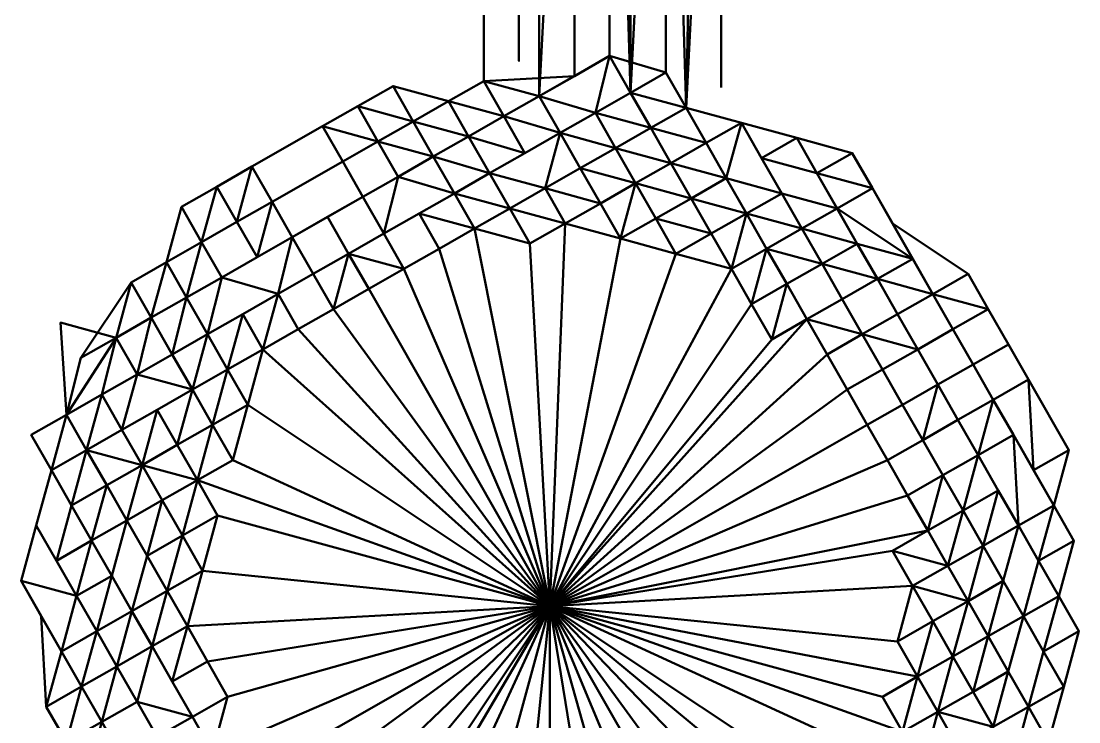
# Model space of a CAD drawing. Header units: millimetres. Extents: x 0 to 461941, y -159644 to 4828.
# Drawn here: x 234516.1 to 234717.6, y -39895.2 to -39761.7 of the extents above; entities that cross this region are included whole.
import ezdxf

# ---------------------------------------------------------------- set-up
doc = ezdxf.new("R2010")
doc.units = ezdxf.units.MM
doc.layers.add('AM_BOR', color=4, linetype='Continuous')
doc.layers.add('Xref Conv Decant Product Tote$0$Conv- Product decant', color=3, linetype='Continuous', lineweight=50)

# ---------------------------------------------------------------- blocks, each defined once
blk = doc.blocks.new('Xref Conv Decant Product Tote$0$spiralplanmo')
at = {"flags": 128}
for points in [[(-1315.57, -394.71), (-1253.71, -286.45)], [(-1315.57, -394.71), (-1253.71, -286.45)], [(-1315.57, -394.71), (-1253.71, -286.45)], [(-1315.57, -394.71), (-1253.71, -286.45)], [(-1253.71, -286.45), (-1315.57, -394.71)], [(-1307.84, -394.71), (-1245.98, -286.45)], [(-1245.98, -286.45), (-1307.84, -394.71)], [(-1238.24, -294.18), (-1300.11, -402.44), (-1238.24, -294.18), (-1307.84, -402.44), (-1245.98, -294.18), (-1307.84, -402.44)], [(-1300.11, -402.44), (-1238.24, -294.18)], [(-1292.37, -410.51), (-1230.51, -294.18), (-1292.37, -402.44), (-1230.51, -294.18)], [(-1292.37, -410.51), (-1230.51, -301.91)], [(-1284.64, -418.24), (-1215.05, -301.91)], [(-1284.64, -418.24), (-1222.78, -301.91)], [(-1284.64, -410.51), (-1222.78, -301.91)], [(-1215.05, -301.91), (-1284.64, -418.24)], [(-1284.64, -418.24), (-1222.78, -301.91)], [(-1284.64, -418.24), (-1215.05, -309.65)], [(-1276.91, -418.24), (-1215.05, -309.65)], [(-1385.17, -394.71), (-1377.43, -386.97)], [(-1369.7, -394.71), (-1369.7, -386.97), (-1377.43, -394.71)], [(-1377.43, -386.97), (-1369.7, -386.97)], [(-1377.43, -386.97), (-1369.7, -386.97)], [(-1361.97, -386.97), (-1369.7, -394.71), (-1361.97, -394.71)], [(-1369.7, -386.97), (-1361.97, -386.97)], [(-1369.7, -386.97), (-1361.97, -386.97)], [(-1361.97, -386.97), (-1346.5, -386.97)], [(-1361.97, -386.97), (-1346.5, -386.97)], [(-1338.77, -386.97), (-1331.04, -386.97)], [(-1331.04, -386.97), (-1323.3, -394.71), (-1331.04, -394.71)], [(-1331.04, -386.97), (-1323.3, -394.71)], [(-1416.1, -410.51), (-1408.36, -394.71)], [(-1416.1, -410.51), (-1408.36, -394.71)], [(-1408.36, -394.71), (-1400.63, -402.44)], [(-1400.63, -402.44), (-1408.36, -394.71)], [(-1408.36, -402.44), (-1392.9, -394.71)], [(-1400.63, -402.44), (-1392.9, -402.44), (-1392.9, -394.71)], [(-1392.9, -394.71), (-1385.17, -394.71)], [(-1392.9, -394.71), (-1392.9, -402.44), (-1385.17, -394.71)], [(-1392.9, -394.71), (-1385.17, -394.71)], [(-1385.17, -402.44), (-1377.43, -394.71)], [(-1385.17, -394.71), (-1377.43, -394.71)], [(-1377.43, -394.71), (-1369.7, -394.71)], [(-1369.7, -394.71), (-1361.97, -394.71)], [(-1361.97, -394.71), (-1346.5, -394.71)], [(-1346.5, -394.71), (-1338.77, -394.71)], [(-1338.77, -394.71), (-1331.04, -394.71)], [(-1331.04, -394.71), (-1323.3, -394.71)], [(-1331.04, -394.71), (-1323.3, -402.44), (-1323.3, -394.71)], [(-1323.3, -394.71), (-1315.57, -402.44), (-1307.84, -410.51), (-1300.11, -410.51), (-1300.11, -418.24), (-1307.84, -410.51), (-1315.57, -402.44), (-1323.3, -402.44)], [(-1323.3, -394.71), (-1315.57, -394.71)], [(-1323.3, -394.71), (-1315.57, -394.71)], [(-1315.57, -402.44), (-1323.3, -394.71)], [(-1315.57, -394.71), (-1300.11, -402.44)], [(-1400.63, -402.44), (-1408.36, -402.44), (-1416.1, -410.51)], [(-1408.36, -410.51), (-1400.63, -402.44)], [(-1408.36, -410.51), (-1400.63, -402.44)], [(-1400.63, -410.51), (-1392.9, -402.44)], [(-1400.63, -402.44), (-1392.9, -402.44)], [(-1392.9, -402.44), (-1385.17, -402.44), (-1377.43, -402.44), (-1369.7, -402.44), (-1361.97, -402.44), (-1354.24, -402.44), (-1346.5, -402.44), (-1346.5, -410.51), (-1354.24, -410.51), (-1354.24, -402.44), (-1361.97, -402.44), (-1369.7, -402.44), (-1377.43, -402.44), (-1385.17, -402.44), (-1392.9, -410.51)], [(-1392.9, -402.44), (-1385.17, -402.44)], [(-1385.17, -402.44), (-1377.43, -402.44)], [(-1361.97, -402.44), (-1346.5, -402.44)], [(-1338.77, -402.44), (-1331.04, -410.51), (-1338.77, -410.51), (-1346.5, -410.51)], [(-1346.5, -402.44), (-1338.77, -402.44)], [(-1331.04, -402.44), (-1323.3, -410.51), (-1331.04, -410.51)], [(-1323.3, -402.44), (-1323.3, -410.51), (-1331.04, -402.44)], [(-1323.3, -402.44), (-1315.57, -402.44)], [(-1315.57, -402.44), (-1307.84, -402.44)], [(-1315.57, -402.44), (-1307.84, -402.44), (-1307.84, -410.51)], [(-1292.37, -402.44), (-1307.84, -402.44), (-1300.11, -410.51)], [(-1307.84, -402.44), (-1300.11, -410.51)], [(-1292.37, -402.44), (-1300.11, -410.51), (-1292.37, -410.51), (-1284.64, -410.51), (-1292.37, -402.44), (-1284.64, -410.51)], [(-1300.11, -402.44), (-1292.37, -402.44)], [(-1423.83, -410.51), (-1416.1, -410.51)], [(-1408.36, -418.24), (-1408.36, -410.51), (-1416.1, -418.24)], [(-1416.1, -418.24), (-1408.36, -410.51)], [(-1416.1, -418.24), (-1408.36, -410.51)], [(-1408.36, -418.24), (-1400.63, -410.51)], [(-1408.36, -410.51), (-1400.63, -410.51)], [(-1400.63, -410.51), (-1392.9, -410.51)], [(-1385.17, -410.51), (-1392.9, -418.24), (-1385.17, -418.24)], [(-1377.43, -410.51), (-1369.7, -410.51)], [(-1369.7, -410.51), (-1361.97, -410.51)], [(-1361.97, -410.51), (-1354.24, -410.51)], [(-1331.04, -418.24), (-1338.77, -418.24), (-1346.5, -418.24), (-1346.5, -410.51), (-1354.24, -410.51), (-1346.5, -418.24), (-1338.77, -418.24), (-1354.24, -487.83)], [(-1354.24, -410.51), (-1346.5, -410.51)], [(-1338.77, -410.51), (-1346.5, -410.51)], [(-1331.04, -410.51), (-1338.77, -410.51), (-1331.04, -418.24)], [(-1315.57, -410.51), (-1307.84, -410.51)], [(-1307.84, -410.51), (-1300.11, -410.51)], [(-1307.84, -410.51), (-1307.84, -418.24), (-1300.11, -418.24)], [(-1300.11, -410.51), (-1292.37, -410.51)], [(-1300.11, -410.51), (-1292.37, -418.24)], [(-1284.64, -410.51), (-1284.64, -418.24), (-1292.37, -410.51)], [(-1292.37, -410.51), (-1284.64, -418.24)], [(-1284.64, -410.51), (-1284.64, -418.24)], [(-1431.56, -425.97), (-1423.83, -418.24)], [(-1431.56, -425.97), (-1423.83, -418.24)], [(-1431.56, -425.97), (-1423.83, -418.24)], [(-1423.83, -425.97), (-1416.1, -418.24)], [(-1423.83, -425.97), (-1416.1, -418.24)], [(-1423.83, -418.24), (-1416.1, -418.24)], [(-1408.36, -425.97), (-1416.1, -418.24), (-1416.1, -425.97)], [(-1400.63, -425.97), (-1400.63, -418.24), (-1408.36, -425.97)], [(-1408.36, -425.97), (-1400.63, -418.24), (-1408.36, -418.24)], [(-1392.9, -418.24), (-1400.63, -425.97), (-1392.9, -425.97)], [(-1400.63, -418.24), (-1392.9, -418.24)], [(-1392.9, -425.97), (-1385.17, -418.24)], [(-1385.17, -418.24), (-1377.43, -418.24)], [(-1377.43, -418.24), (-1369.7, -418.24)], [(-1369.7, -418.24), (-1361.97, -418.24)], [(-1354.24, -418.24), (-1354.24, -487.83)], [(-1346.5, -418.24), (-1338.77, -418.24), (-1354.24, -487.83)], [(-1331.04, -418.24), (-1323.3, -418.24)], [(-1323.3, -418.24), (-1315.57, -425.97), (-1323.3, -425.97)], [(-1323.3, -418.24), (-1315.57, -418.24)], [(-1307.84, -418.24), (-1307.84, -425.97), (-1315.57, -418.24)], [(-1315.57, -418.24), (-1315.57, -425.97), (-1307.84, -425.97)], [(-1300.11, -418.24), (-1300.11, -425.97), (-1292.37, -425.97), (-1292.37, -433.7), (-1300.11, -425.97), (-1307.84, -418.24)], [(-1307.84, -418.24), (-1300.11, -425.97)], [(-1292.37, -418.24), (-1284.64, -425.97), (-1292.37, -425.97), (-1284.64, -433.7), (-1292.37, -433.7), (-1284.64, -441.44), (-1284.64, -433.7), (-1292.37, -425.97), (-1300.11, -418.24)], [(-1284.64, -418.24), (-1284.64, -425.97), (-1292.37, -418.24)], [(-1284.64, -418.24), (-1276.91, -425.97)], [(-1284.64, -418.24), (-1276.91, -425.97)], [(-1439.3, -433.7), (-1431.56, -425.97)], [(-1439.3, -433.7), (-1431.56, -425.97)], [(-1431.56, -433.7), (-1423.83, -425.97)], [(-1423.83, -433.7), (-1416.1, -425.97)], [(-1416.1, -433.7), (-1408.36, -425.97)], [(-1400.63, -433.7), (-1408.36, -425.97), (-1408.36, -433.7)], [(-1392.9, -425.97), (-1400.63, -433.7), (-1392.9, -433.7)], [(-1400.63, -425.97), (-1392.9, -425.97)], [(-1392.9, -425.97), (-1385.17, -425.97), (-1392.9, -433.7)], [(-1385.17, -425.97), (-1354.24, -487.83)], [(-1315.57, -425.97), (-1354.24, -487.83)], [(-1307.84, -425.97), (-1315.57, -425.97), (-1307.84, -433.7), (-1354.24, -487.83), (-1315.57, -425.97), (-1307.84, -433.7)], [(-1354.24, -487.83), (-1315.57, -425.97), (-1323.3, -425.97)], [(-1307.84, -425.97), (-1300.11, -425.97)], [(-1292.37, -425.97), (-1292.37, -433.7), (-1300.11, -425.97)], [(-1292.37, -425.97), (-1284.64, -433.7)], [(-1276.91, -425.97), (-1269.18, -433.7)], [(-1276.91, -425.97), (-1269.18, -433.7)], [(-1439.3, -441.44), (-1439.3, -433.7), (-1439.3, -449.17)], [(-1439.3, -441.44), (-1439.3, -433.7)], [(-1423.83, -433.7), (-1423.83, -441.44), (-1431.56, -449.17), (-1423.83, -449.17), (-1431.56, -456.9), (-1423.83, -456.9), (-1431.56, -464.64), (-1423.83, -472.37), (-1423.83, -464.64), (-1423.83, -456.9), (-1423.83, -449.17), (-1423.83, -441.44), (-1416.1, -433.7)], [(-1408.36, -449.17), (-1354.24, -487.83), (-1392.9, -433.7), (-1400.63, -433.7), (-1408.36, -441.44), (-1408.36, -433.7), (-1408.36, -441.44)], [(-1400.63, -433.7), (-1400.63, -441.44), (-1408.36, -441.44), (-1408.36, -449.17), (-1400.63, -441.44), (-1354.24, -487.83)], [(-1400.63, -433.7), (-1408.36, -441.44), (-1400.63, -441.44), (-1408.36, -449.17), (-1354.24, -487.83), (-1400.63, -441.44)], [(-1354.24, -487.83), (-1300.11, -441.44), (-1307.84, -433.7)], [(-1300.11, -433.7), (-1292.37, -441.44)], [(-1300.11, -433.7), (-1300.11, -441.44), (-1292.37, -441.44)], [(-1284.64, -433.7), (-1276.91, -441.44)], [(-1276.91, -433.7), (-1269.18, -441.44)], [(-1269.18, -433.7), (-1261.44, -441.44)], [(-1269.18, -433.7), (-1261.44, -441.44), (-1269.18, -441.44)], [(-1447.03, -464.64), (-1439.3, -456.9), (-1447.03, -456.9), (-1439.3, -441.44), (-1447.03, -456.9)], [(-1300.11, -441.44), (-1354.24, -487.83)], [(-1354.24, -487.83), (-1292.37, -449.17), (-1292.37, -456.9), (-1292.37, -449.17), (-1292.37, -441.44), (-1284.64, -441.44), (-1292.37, -449.17), (-1284.64, -449.17), (-1292.37, -456.9), (-1284.64, -456.9), (-1292.37, -464.64), (-1292.37, -456.9)], [(-1261.44, -441.44), (-1269.18, -441.44), (-1261.44, -449.17)], [(-1269.18, -441.44), (-1261.44, -449.17)], [(-1261.44, -441.44), (-1261.44, -449.17)], [(-1447.03, -456.9), (-1439.3, -449.17)], [(-1408.36, -449.17), (-1354.24, -487.83)], [(-1261.44, -449.17), (-1261.44, -456.9)], [(-1261.44, -449.17), (-1261.44, -456.9)], [(-1261.44, -449.17), (-1261.44, -456.9), (-1261.44, -464.64)], [(-1447.03, -464.64), (-1447.03, -456.9)], [(-1447.03, -472.37), (-1447.03, -464.64), (-1447.03, -456.9), (-1447.03, -464.64)], [(-1439.3, -518.76), (-1439.3, -526.5), (-1431.56, -526.5), (-1439.3, -518.76), (-1439.3, -511.03), (-1439.3, -503.3), (-1439.3, -487.83), (-1439.3, -480.1), (-1439.3, -472.37), (-1431.56, -472.37), (-1431.56, -464.64), (-1431.56, -456.9), (-1423.83, -456.9), (-1431.56, -464.64), (-1431.56, -472.37), (-1431.56, -480.1), (-1439.3, -480.1), (-1439.3, -487.83), (-1439.3, -503.3), (-1439.3, -511.03)], [(-1354.24, -487.83), (-1284.64, -495.57), (-1284.64, -487.83), (-1284.64, -480.1), (-1276.91, -480.1), (-1269.18, -480.1), (-1276.91, -472.37), (-1269.18, -472.37), (-1269.18, -464.64), (-1276.91, -456.9), (-1284.64, -456.9), (-1284.64, -464.64), (-1284.64, -472.37), (-1284.64, -480.1)], [(-1261.44, -456.9), (-1253.71, -472.37)], [(-1261.44, -456.9), (-1253.71, -472.37), (-1261.44, -472.37), (-1253.71, -480.1), (-1261.44, -480.1), (-1261.44, -487.83), (-1253.71, -487.83), (-1253.71, -495.57), (-1261.44, -511.03), (-1253.71, -495.57), (-1261.44, -495.57), (-1261.44, -487.83), (-1261.44, -480.1), (-1261.44, -472.37)], [(-1423.83, -472.37), (-1416.1, -472.37), (-1416.1, -464.64), (-1354.24, -487.83), (-1416.1, -472.37), (-1423.83, -480.1)], [(-1284.64, -464.64), (-1284.64, -472.37)], [(-1261.44, -464.64), (-1261.44, -472.37)], [(-1354.24, -487.83), (-1284.64, -480.1), (-1284.64, -472.37)], [(-1253.71, -472.37), (-1261.44, -472.37), (-1253.71, -480.1)], [(-1253.71, -472.37), (-1253.71, -480.1)], [(-1253.71, -480.1), (-1253.71, -487.83)], [(-1253.71, -480.1), (-1253.71, -487.83)], [(-1253.71, -480.1), (-1253.71, -487.83)], [(-1253.71, -480.1), (-1253.71, -487.83), (-1253.71, -495.57), (-1253.71, -487.83)], [(-1423.83, -487.83), (-1354.24, -487.83), (-1423.83, -495.57)], [(-1416.1, -518.76), (-1408.36, -518.76), (-1416.1, -526.5), (-1408.36, -526.5), (-1408.36, -534.23), (-1408.36, -526.5), (-1408.36, -518.76), (-1354.24, -487.83)], [(-1408.36, -534.23), (-1400.63, -541.96), (-1392.9, -541.96), (-1392.9, -549.7), (-1385.17, -549.7), (-1392.9, -541.96), (-1400.63, -534.23), (-1400.63, -541.96), (-1400.63, -534.23), (-1354.24, -487.83), (-1408.36, -526.5), (-1400.63, -534.23)], [(-1400.63, -534.23), (-1354.24, -487.83)], [(-1354.24, -487.83), (-1400.63, -534.23), (-1392.9, -541.96)], [(-1354.24, -487.83), (-1354.24, -557.43), (-1361.97, -549.7)], [(-1338.77, -549.7), (-1354.24, -487.83)], [(-1354.24, -487.83), (-1338.77, -549.7), (-1331.04, -549.7)], [(-1354.24, -487.83), (-1338.77, -549.7), (-1346.5, -557.43)], [(-1253.71, -511.03), (-1253.71, -495.57)], [(-1253.71, -511.03), (-1261.44, -518.76)], [(-1261.44, -518.76), (-1253.71, -511.03), (-1261.44, -511.03)], [(-1269.18, -526.5), (-1261.44, -518.76)], [(-1261.44, -518.76), (-1261.44, -526.5)], [(-1261.44, -526.5), (-1261.44, -518.76)], [(-1292.37, -534.23), (-1300.11, -534.23), (-1292.37, -526.5)], [(-1300.11, -534.23), (-1292.37, -526.5)], [(-1284.64, -534.23), (-1276.91, -526.5)], [(-1269.18, -534.23), (-1261.44, -526.5)], [(-1269.18, -534.23), (-1261.44, -526.5)], [(-1269.18, -534.23), (-1269.18, -541.96), (-1269.18, -534.23), (-1269.18, -526.5)], [(-1300.11, -534.23), (-1307.84, -541.96), (-1300.11, -541.96)], [(-1307.84, -534.23), (-1300.11, -534.23)], [(-1292.37, -541.96), (-1284.64, -534.23)], [(-1276.91, -541.96), (-1269.18, -534.23)], [(-1276.91, -541.96), (-1269.18, -534.23)], [(-1307.84, -549.7), (-1300.11, -541.96)], [(-1300.11, -541.96), (-1292.37, -541.96)], [(-1292.37, -549.7), (-1300.11, -541.96), (-1300.11, -549.7)], [(-1284.64, -549.7), (-1284.64, -541.96), (-1292.37, -549.7)], [(-1284.64, -549.7), (-1276.91, -541.96)], [(-1269.18, -541.96), (-1276.91, -541.96), (-1276.91, -549.7)], [(-1284.64, -557.43), (-1276.91, -549.7)], [(-1276.91, -549.7), (-1284.64, -549.7), (-1284.64, -557.43)]]:
    blk.add_lwpolyline(points, close=True, dxfattribs=at)
for points in [[(-1238.24, -294.18), (-1300.11, -402.44)], [(-1276.91, -418.24), (-1215.05, -309.65), (-1215.05, -301.91), (-1222.78, -301.91), (-1292.37, -410.51)], [(-1292.37, -410.51), (-1230.51, -301.91)], [(-1284.64, -418.24), (-1284.64, -410.51), (-1222.78, -301.91), (-1292.37, -410.51)], [(-1222.78, -301.91), (-1215.05, -301.91), (-1215.05, -309.65), (-1284.64, -418.24)], [(-1284.64, -418.24), (-1215.05, -309.65), (-1215.05, -301.91)], [(-1215.05, -309.65), (-1276.91, -418.24)], [(-1315.57, -394.71), (-1323.3, -394.71), (-1331.04, -386.97), (-1338.77, -386.97), (-1346.5, -386.97), (-1361.97, -386.97), (-1369.7, -386.97), (-1377.43, -386.97), (-1385.17, -394.71), (-1392.9, -394.71), (-1408.36, -402.44), (-1416.1, -410.51), (-1423.83, -410.51), (-1423.83, -418.24), (-1431.56, -425.97), (-1439.3, -433.7), (-1439.3, -441.44), (-1447.03, -456.9), (-1447.03, -464.64), (-1447.03, -472.37), (-1454.76, -480.1), (-1454.76, -495.57), (-1454.76, -487.83)], [(-1315.57, -394.71), (-1323.3, -394.71), (-1331.04, -386.97), (-1338.77, -386.97), (-1346.5, -386.97), (-1361.97, -386.97), (-1369.7, -386.97), (-1377.43, -386.97), (-1385.17, -394.71), (-1392.9, -394.71), (-1408.36, -402.44), (-1416.1, -410.51)], [(-1323.3, -394.71), (-1331.04, -394.71), (-1338.77, -386.97), (-1346.5, -386.97), (-1361.97, -386.97), (-1369.7, -386.97), (-1377.43, -394.71), (-1385.17, -394.71), (-1392.9, -394.71), (-1400.63, -402.44), (-1416.1, -410.51)], [(-1315.57, -394.71), (-1323.3, -394.71), (-1331.04, -386.97), (-1338.77, -386.97), (-1346.5, -386.97), (-1361.97, -386.97), (-1369.7, -386.97), (-1377.43, -386.97), (-1385.17, -394.71), (-1392.9, -394.71), (-1400.63, -402.44), (-1408.36, -402.44)], [(-1385.17, -394.71), (-1377.43, -394.71), (-1377.43, -386.97)], [(-1315.57, -394.71), (-1323.3, -394.71), (-1331.04, -386.97), (-1338.77, -386.97), (-1346.5, -386.97), (-1361.97, -386.97), (-1369.7, -386.97), (-1377.43, -394.71), (-1377.43, -386.97)], [(-1369.7, -386.97), (-1377.43, -394.71)], [(-1300.11, -433.7), (-1300.11, -425.97), (-1307.84, -418.24), (-1307.84, -410.51), (-1315.57, -410.51), (-1315.57, -402.44), (-1323.3, -402.44), (-1331.04, -394.71), (-1338.77, -394.71), (-1346.5, -386.97), (-1361.97, -386.97), (-1369.7, -394.71), (-1369.7, -386.97)], [(-1346.5, -386.97), (-1361.97, -386.97), (-1361.97, -394.71), (-1346.5, -394.71)], [(-1361.97, -402.44), (-1361.97, -394.71), (-1346.5, -394.71), (-1346.5, -386.97)], [(-1354.24, -410.51), (-1346.5, -410.51), (-1346.5, -402.44), (-1338.77, -402.44), (-1338.77, -394.71), (-1338.77, -386.97), (-1346.5, -386.97), (-1338.77, -386.97), (-1346.5, -386.97), (-1346.5, -394.71), (-1338.77, -394.71), (-1331.04, -394.71), (-1331.04, -402.44), (-1323.3, -402.44), (-1315.57, -410.51), (-1307.84, -410.51), (-1315.57, -418.24), (-1307.84, -418.24), (-1307.84, -425.97), (-1300.11, -425.97), (-1307.84, -433.7), (-1300.11, -433.7), (-1292.37, -441.44), (-1292.37, -449.17), (-1292.37, -456.9), (-1354.24, -487.83)], [(-1346.5, -402.44), (-1346.5, -394.71), (-1338.77, -394.71), (-1346.5, -386.97)], [(-1323.3, -394.71), (-1331.04, -394.71), (-1338.77, -394.71), (-1338.77, -386.97), (-1331.04, -386.97), (-1338.77, -386.97), (-1331.04, -394.71)], [(-1323.3, -394.71), (-1331.04, -386.97), (-1331.04, -394.71)], [(-1408.36, -394.71), (-1416.1, -410.51)], [(-1408.36, -394.71), (-1416.1, -410.51)], [(-1385.17, -394.71), (-1392.9, -402.44), (-1400.63, -402.44), (-1408.36, -410.51), (-1416.1, -410.51)], [(-1385.17, -394.71), (-1392.9, -402.44), (-1400.63, -402.44), (-1408.36, -410.51), (-1416.1, -418.24), (-1416.1, -410.51)], [(-1338.77, -402.44), (-1346.5, -402.44), (-1361.97, -402.44), (-1369.7, -402.44), (-1377.43, -402.44), (-1377.43, -394.71), (-1385.17, -402.44), (-1392.9, -402.44), (-1400.63, -410.51), (-1400.63, -402.44)], [(-1392.9, -394.71), (-1400.63, -402.44), (-1400.63, -410.51)], [(-1385.17, -394.71), (-1392.9, -402.44)], [(-1385.17, -394.71), (-1392.9, -402.44)], [(-1385.17, -394.71), (-1392.9, -402.44)], [(-1361.97, -394.71), (-1369.7, -394.71), (-1377.43, -394.71), (-1385.17, -394.71)], [(-1331.04, -402.44), (-1338.77, -402.44), (-1338.77, -394.71), (-1346.5, -394.71), (-1361.97, -394.71), (-1369.7, -402.44), (-1369.7, -394.71), (-1377.43, -394.71), (-1385.17, -394.71)], [(-1307.84, -425.97), (-1315.57, -418.24), (-1323.3, -410.51), (-1315.57, -410.51), (-1323.3, -410.51), (-1323.3, -402.44), (-1331.04, -402.44), (-1338.77, -394.71), (-1346.5, -394.71), (-1361.97, -394.71), (-1369.7, -394.71), (-1377.43, -394.71), (-1385.17, -394.71)], [(-1354.24, -487.83), (-1284.64, -487.83), (-1284.64, -480.1), (-1284.64, -472.37), (-1276.91, -472.37), (-1276.91, -464.64), (-1276.91, -456.9), (-1276.91, -449.17), (-1276.91, -441.44), (-1284.64, -433.7), (-1284.64, -425.97), (-1292.37, -418.24), (-1300.11, -410.51), (-1307.84, -402.44), (-1315.57, -402.44), (-1323.3, -394.71), (-1331.04, -394.71), (-1338.77, -394.71), (-1346.5, -394.71), (-1361.97, -394.71), (-1369.7, -394.71), (-1377.43, -394.71), (-1385.17, -402.44), (-1385.17, -394.71)], [(-1377.43, -394.71), (-1385.17, -394.71)], [(-1385.17, -402.44), (-1385.17, -394.71)], [(-1369.7, -394.71), (-1369.7, -402.44), (-1377.43, -402.44), (-1369.7, -402.44), (-1377.43, -402.44)], [(-1369.7, -394.71), (-1377.43, -394.71)], [(-1377.43, -402.44), (-1377.43, -394.71)], [(-1361.97, -394.71), (-1369.7, -402.44), (-1361.97, -402.44), (-1369.7, -410.51)], [(-1346.5, -394.71), (-1361.97, -394.71), (-1361.97, -402.44), (-1346.5, -402.44), (-1338.77, -402.44)], [(-1338.77, -394.71), (-1346.5, -394.71), (-1346.5, -402.44), (-1338.77, -402.44), (-1331.04, -402.44)], [(-1331.04, -402.44), (-1331.04, -394.71), (-1338.77, -394.71), (-1331.04, -402.44), (-1338.77, -402.44), (-1331.04, -402.44), (-1331.04, -410.51)], [(-1323.3, -394.71), (-1331.04, -394.71)], [(-1315.57, -394.71), (-1323.3, -394.71)], [(-1323.3, -394.71), (-1315.57, -402.44), (-1307.84, -402.44), (-1307.84, -410.51), (-1300.11, -410.51), (-1292.37, -418.24), (-1292.37, -425.97), (-1284.64, -433.7), (-1284.64, -441.44), (-1284.64, -449.17), (-1276.91, -456.9), (-1269.18, -456.9), (-1276.91, -449.17), (-1269.18, -449.17), (-1276.91, -441.44), (-1276.91, -449.17), (-1276.91, -456.9), (-1276.91, -464.64), (-1276.91, -472.37), (-1276.91, -480.1), (-1284.64, -480.1), (-1284.64, -487.83), (-1276.91, -487.83), (-1276.91, -495.57), (-1276.91, -503.3), (-1276.91, -511.03), (-1276.91, -518.76), (-1276.91, -526.5), (-1276.91, -534.23), (-1276.91, -541.96), (-1284.64, -549.7), (-1292.37, -557.43)], [(-1315.57, -394.71), (-1323.3, -394.71)], [(-1307.84, -410.51), (-1315.57, -402.44), (-1315.57, -394.71), (-1323.3, -394.71)], [(-1315.57, -402.44), (-1323.3, -394.71)], [(-1300.11, -402.44), (-1315.57, -394.71)], [(-1300.11, -402.44), (-1315.57, -394.71)], [(-1300.11, -402.44), (-1315.57, -394.71)], [(-1292.37, -410.51), (-1300.11, -410.51), (-1307.84, -402.44), (-1315.57, -394.71)], [(-1292.37, -418.24), (-1300.11, -410.51), (-1307.84, -402.44), (-1315.57, -394.71)], [(-1300.11, -534.23), (-1292.37, -526.5), (-1284.64, -526.5), (-1284.64, -518.76), (-1284.64, -511.03), (-1276.91, -511.03), (-1269.18, -503.3), (-1276.91, -503.3), (-1276.91, -495.57), (-1276.91, -487.83), (-1276.91, -480.1), (-1276.91, -472.37), (-1276.91, -464.64), (-1276.91, -456.9), (-1284.64, -449.17), (-1276.91, -449.17), (-1284.64, -441.44), (-1276.91, -441.44), (-1284.64, -433.7), (-1292.37, -425.97), (-1284.64, -425.97), (-1292.37, -418.24), (-1300.11, -410.51), (-1307.84, -402.44), (-1315.57, -402.44), (-1315.57, -394.71)], [(-1300.11, -410.51), (-1307.84, -402.44), (-1300.11, -402.44), (-1315.57, -394.71)], [(-1315.57, -394.71), (-1307.84, -402.44)], [(-1307.84, -402.44), (-1315.57, -394.71)], [(-1400.63, -402.44), (-1408.36, -410.51), (-1416.1, -418.24), (-1423.83, -418.24), (-1431.56, -425.97), (-1439.3, -433.7)], [(-1392.9, -402.44), (-1400.63, -402.44), (-1408.36, -410.51), (-1416.1, -418.24), (-1423.83, -418.24), (-1431.56, -425.97), (-1439.3, -433.7)], [(-1392.9, -402.44), (-1400.63, -410.51), (-1408.36, -410.51), (-1416.1, -418.24), (-1423.83, -425.97), (-1423.83, -433.7), (-1431.56, -433.7)], [(-1416.1, -418.24), (-1416.1, -410.51), (-1423.83, -418.24), (-1423.83, -410.51), (-1416.1, -410.51), (-1423.83, -418.24), (-1423.83, -425.97), (-1416.1, -418.24), (-1408.36, -410.51), (-1400.63, -410.51), (-1392.9, -410.51), (-1385.17, -402.44), (-1385.17, -410.51), (-1377.43, -402.44), (-1369.7, -410.51), (-1361.97, -402.44), (-1361.97, -410.51), (-1354.24, -410.51)], [(-1408.36, -402.44), (-1416.1, -410.51)], [(-1354.24, -487.83), (-1377.43, -418.24), (-1385.17, -425.97), (-1385.17, -418.24), (-1377.43, -410.51), (-1385.17, -410.51), (-1385.17, -402.44), (-1392.9, -410.51), (-1385.17, -410.51), (-1377.43, -402.44), (-1369.7, -410.51)], [(-1385.17, -410.51), (-1392.9, -410.51), (-1385.17, -402.44)], [(-1392.9, -410.51), (-1392.9, -402.44)], [(-1354.24, -402.44), (-1361.97, -402.44), (-1369.7, -402.44), (-1361.97, -402.44), (-1361.97, -410.51)], [(-1354.24, -487.83), (-1323.3, -425.97), (-1331.04, -418.24), (-1338.77, -418.24), (-1338.77, -410.51), (-1331.04, -410.51), (-1338.77, -402.44)], [(-1354.24, -487.83), (-1354.24, -418.24), (-1354.24, -410.51), (-1346.5, -418.24), (-1346.5, -410.51), (-1338.77, -402.44)], [(-1354.24, -410.51), (-1354.24, -402.44), (-1346.5, -402.44)], [(-1315.57, -418.24), (-1323.3, -410.51), (-1315.57, -410.51), (-1323.3, -402.44)], [(-1315.57, -410.51), (-1315.57, -402.44)], [(-1292.37, -410.51), (-1292.37, -402.44), (-1307.84, -402.44), (-1300.11, -402.44)], [(-1284.64, -418.24), (-1284.64, -410.51), (-1292.37, -402.44), (-1300.11, -402.44)], [(-1284.64, -410.51), (-1292.37, -402.44), (-1300.11, -402.44)], [(-1284.64, -418.24), (-1284.64, -410.51), (-1292.37, -402.44), (-1300.11, -402.44)], [(-1292.37, -402.44), (-1300.11, -402.44)], [(-1292.37, -410.51), (-1292.37, -402.44)], [(-1416.1, -410.51), (-1423.83, -418.24), (-1431.56, -425.97), (-1439.3, -433.7), (-1439.3, -441.44), (-1447.03, -456.9), (-1447.03, -464.64)], [(-1284.64, -557.43), (-1276.91, -549.7), (-1269.18, -541.96), (-1269.18, -534.23), (-1261.44, -526.5), (-1261.44, -518.76), (-1253.71, -511.03), (-1253.71, -495.57), (-1253.71, -487.83), (-1253.71, -480.1), (-1253.71, -472.37), (-1261.44, -456.9), (-1261.44, -449.17), (-1261.44, -441.44), (-1269.18, -433.7), (-1276.91, -425.97), (-1284.64, -418.24)], [(-1416.1, -410.51), (-1423.83, -418.24), (-1431.56, -425.97), (-1439.3, -433.7), (-1439.3, -441.44), (-1447.03, -456.9), (-1447.03, -464.64), (-1447.03, -472.37), (-1447.03, -480.1), (-1454.76, -480.1), (-1454.76, -495.57)], [(-1392.9, -410.51), (-1392.9, -418.24), (-1400.63, -425.97), (-1400.63, -418.24), (-1408.36, -425.97), (-1416.1, -433.7), (-1416.1, -425.97), (-1423.83, -433.7), (-1431.56, -441.44), (-1431.56, -449.17), (-1439.3, -449.17), (-1439.3, -456.9), (-1447.03, -464.64), (-1447.03, -472.37)], [(-1377.43, -418.24), (-1377.43, -410.51), (-1385.17, -418.24), (-1385.17, -410.51), (-1392.9, -418.24), (-1400.63, -418.24), (-1408.36, -418.24), (-1408.36, -425.97), (-1416.1, -418.24), (-1416.1, -425.97), (-1423.83, -425.97), (-1423.83, -433.7), (-1431.56, -441.44), (-1439.3, -449.17), (-1439.3, -456.9), (-1439.3, -464.64), (-1447.03, -464.64)], [(-1354.24, -410.51), (-1354.24, -418.24), (-1361.97, -418.24), (-1369.7, -418.24), (-1369.7, -410.51), (-1377.43, -410.51), (-1385.17, -410.51), (-1392.9, -410.51), (-1392.9, -418.24), (-1400.63, -410.51), (-1408.36, -418.24), (-1416.1, -418.24), (-1423.83, -425.97), (-1431.56, -433.7), (-1431.56, -441.44), (-1439.3, -433.7)], [(-1361.97, -410.51), (-1369.7, -410.51), (-1377.43, -410.51), (-1385.17, -410.51), (-1392.9, -410.51), (-1400.63, -410.51), (-1408.36, -418.24), (-1408.36, -410.51), (-1416.1, -418.24), (-1423.83, -425.97), (-1431.56, -433.7), (-1431.56, -425.97)], [(-1423.83, -425.97), (-1423.83, -418.24), (-1423.83, -410.51), (-1416.1, -410.51)], [(-1416.1, -418.24), (-1408.36, -410.51), (-1416.1, -410.51)], [(-1392.9, -418.24), (-1400.63, -410.51)], [(-1323.3, -418.24), (-1331.04, -418.24), (-1338.77, -410.51), (-1346.5, -410.51), (-1354.24, -410.51), (-1361.97, -410.51), (-1369.7, -410.51), (-1377.43, -418.24), (-1377.43, -410.51)], [(-1354.24, -487.83), (-1377.43, -418.24), (-1369.7, -410.51), (-1369.7, -418.24)], [(-1354.24, -487.83), (-1346.5, -418.24), (-1354.24, -418.24), (-1354.24, -410.51), (-1361.97, -418.24), (-1361.97, -410.51), (-1361.97, -418.24)], [(-1354.24, -410.51), (-1361.97, -418.24), (-1354.24, -418.24), (-1354.24, -487.83)], [(-1354.24, -487.83), (-1292.37, -464.64), (-1292.37, -456.9), (-1292.37, -449.17), (-1292.37, -441.44), (-1300.11, -433.7), (-1300.11, -425.97), (-1307.84, -425.97), (-1315.57, -418.24), (-1323.3, -418.24), (-1331.04, -418.24), (-1331.04, -410.51)], [(-1338.77, -418.24), (-1346.5, -418.24), (-1354.24, -418.24), (-1354.24, -410.51)], [(-1338.77, -418.24), (-1331.04, -418.24), (-1338.77, -418.24), (-1338.77, -410.51)], [(-1323.3, -418.24), (-1331.04, -410.51), (-1323.3, -410.51), (-1323.3, -418.24), (-1315.57, -418.24), (-1315.57, -425.97), (-1307.84, -425.97), (-1307.84, -433.7), (-1300.11, -441.44), (-1300.11, -433.7), (-1292.37, -433.7)], [(-1323.3, -410.51), (-1331.04, -410.51), (-1323.3, -418.24)], [(-1323.3, -410.51), (-1323.3, -418.24)], [(-1315.57, -418.24), (-1307.84, -410.51)], [(-1300.11, -410.51), (-1292.37, -418.24), (-1300.11, -418.24), (-1292.37, -425.97), (-1292.37, -418.24)], [(-1300.11, -410.51), (-1292.37, -418.24), (-1292.37, -410.51)], [(-1300.11, -410.51), (-1300.11, -418.24), (-1300.11, -425.97), (-1300.11, -433.7)], [(-1284.64, -418.24), (-1292.37, -410.51)], [(-1284.64, -418.24), (-1292.37, -410.51)], [(-1284.64, -418.24), (-1292.37, -418.24), (-1292.37, -410.51)], [(-1284.64, -418.24), (-1292.37, -410.51)], [(-1385.17, -418.24), (-1392.9, -418.24), (-1400.63, -418.24), (-1408.36, -425.97), (-1416.1, -425.97), (-1423.83, -433.7), (-1431.56, -441.44), (-1439.3, -449.17), (-1439.3, -456.9), (-1447.03, -456.9), (-1439.3, -441.44), (-1439.3, -449.17)], [(-1354.24, -487.83), (-1369.7, -418.24), (-1377.43, -418.24), (-1385.17, -418.24), (-1392.9, -425.97), (-1400.63, -425.97), (-1400.63, -433.7), (-1408.36, -425.97)], [(-1354.24, -487.83), (-1361.97, -418.24), (-1369.7, -418.24), (-1377.43, -418.24), (-1385.17, -418.24), (-1392.9, -425.97), (-1392.9, -418.24)], [(-1354.24, -487.83), (-1385.17, -425.97), (-1377.43, -418.24)], [(-1354.24, -487.83), (-1385.17, -425.97), (-1385.17, -418.24)], [(-1354.24, -487.83), (-1377.43, -549.7), (-1354.24, -487.83), (-1369.7, -418.24)], [(-1354.24, -487.83), (-1361.97, -418.24)], [(-1354.24, -487.83), (-1292.37, -511.03), (-1284.64, -511.03), (-1284.64, -503.3), (-1276.91, -503.3), (-1276.91, -495.57), (-1269.18, -487.83), (-1269.18, -480.1), (-1269.18, -472.37), (-1269.18, -464.64), (-1269.18, -456.9), (-1269.18, -441.44), (-1276.91, -433.7), (-1276.91, -425.97), (-1284.64, -425.97), (-1284.64, -418.24)], [(-1354.24, -487.83), (-1284.64, -472.37), (-1284.64, -464.64), (-1284.64, -456.9), (-1284.64, -449.17), (-1292.37, -449.17), (-1284.64, -441.44), (-1276.91, -449.17), (-1284.64, -449.17), (-1276.91, -456.9), (-1284.64, -449.17), (-1284.64, -441.44), (-1276.91, -441.44), (-1284.64, -433.7), (-1276.91, -425.97), (-1284.64, -418.24)], [(-1354.24, -487.83), (-1284.64, -487.83), (-1284.64, -480.1), (-1284.64, -472.37), (-1276.91, -472.37), (-1284.64, -464.64), (-1276.91, -464.64), (-1276.91, -456.9), (-1276.91, -449.17), (-1276.91, -441.44), (-1276.91, -433.7), (-1276.91, -425.97), (-1284.64, -418.24)], [(-1323.3, -418.24), (-1323.3, -425.97), (-1331.04, -418.24), (-1354.24, -487.83)], [(-1315.57, -425.97), (-1323.3, -418.24)], [(-1284.64, -557.43), (-1292.37, -557.43), (-1284.64, -549.7), (-1276.91, -541.96), (-1269.18, -534.23), (-1261.44, -526.5), (-1261.44, -518.76), (-1261.44, -511.03), (-1253.71, -495.57), (-1253.71, -487.83), (-1253.71, -480.1), (-1253.71, -472.37), (-1261.44, -456.9), (-1261.44, -449.17), (-1261.44, -441.44), (-1269.18, -433.7), (-1276.91, -425.97), (-1284.64, -418.24)], [(-1261.44, -518.76), (-1269.18, -518.76), (-1269.18, -526.5), (-1276.91, -534.23), (-1276.91, -541.96), (-1269.18, -534.23), (-1269.18, -526.5), (-1261.44, -518.76), (-1261.44, -503.3), (-1261.44, -511.03), (-1253.71, -495.57), (-1253.71, -487.83), (-1253.71, -480.1), (-1253.71, -472.37), (-1261.44, -456.9), (-1261.44, -449.17), (-1261.44, -441.44), (-1269.18, -433.7), (-1276.91, -425.97), (-1284.64, -418.24)], [(-1261.44, -449.17), (-1269.18, -441.44), (-1269.18, -433.7), (-1276.91, -425.97), (-1284.64, -418.24)], [(-1261.44, -449.17), (-1269.18, -441.44), (-1269.18, -433.7), (-1276.91, -425.97), (-1284.64, -418.24)], [(-1269.18, -449.17), (-1269.18, -441.44), (-1269.18, -433.7), (-1276.91, -425.97), (-1284.64, -418.24)], [(-1276.91, -433.7), (-1276.91, -425.97), (-1284.64, -418.24)], [(-1284.64, -433.7), (-1284.64, -425.97), (-1276.91, -425.97), (-1284.64, -418.24)], [(-1400.63, -425.97), (-1408.36, -425.97), (-1416.1, -433.7), (-1416.1, -441.44), (-1423.83, -449.17), (-1423.83, -441.44), (-1431.56, -449.17), (-1431.56, -456.9), (-1439.3, -456.9), (-1439.3, -464.64), (-1439.3, -472.37), (-1447.03, -472.37)], [(-1431.56, -472.37), (-1431.56, -464.64), (-1439.3, -464.64), (-1431.56, -456.9), (-1439.3, -456.9), (-1431.56, -449.17), (-1431.56, -441.44), (-1431.56, -433.7), (-1431.56, -425.97)], [(-1431.56, -425.97), (-1439.3, -433.7)], [(-1392.9, -425.97), (-1400.63, -433.7), (-1408.36, -433.7), (-1416.1, -441.44), (-1416.1, -449.17), (-1423.83, -456.9), (-1423.83, -464.64), (-1423.83, -472.37), (-1431.56, -464.64)], [(-1416.1, -425.97), (-1416.1, -433.7), (-1416.1, -441.44), (-1423.83, -449.17), (-1416.1, -449.17), (-1423.83, -456.9), (-1416.1, -456.9), (-1416.1, -449.17), (-1408.36, -441.44), (-1416.1, -441.44), (-1408.36, -433.7), (-1416.1, -433.7), (-1408.36, -433.7), (-1408.36, -425.97)], [(-1416.1, -425.97), (-1423.83, -425.97), (-1423.83, -433.7)], [(-1423.83, -425.97), (-1423.83, -433.7)], [(-1354.24, -487.83), (-1400.63, -433.7), (-1400.63, -425.97)], [(-1354.24, -487.83), (-1392.9, -433.7), (-1385.17, -425.97), (-1392.9, -425.97)], [(-1300.11, -433.7), (-1307.84, -433.7), (-1300.11, -425.97)], [(-1300.11, -433.7), (-1300.11, -425.97)], [(-1276.91, -480.1), (-1276.91, -472.37), (-1276.91, -464.64), (-1269.18, -464.64), (-1276.91, -456.9), (-1276.91, -449.17), (-1276.91, -441.44), (-1284.64, -433.7), (-1276.91, -425.97)], [(-1276.91, -425.97), (-1269.18, -433.7), (-1276.91, -433.7), (-1276.91, -441.44), (-1269.18, -449.17), (-1269.18, -456.9), (-1261.44, -464.64), (-1261.44, -472.37), (-1261.44, -480.1), (-1261.44, -487.83), (-1261.44, -495.57), (-1261.44, -503.3), (-1269.18, -518.76), (-1269.18, -526.5), (-1261.44, -518.76), (-1261.44, -503.3), (-1261.44, -495.57), (-1253.71, -495.57), (-1253.71, -487.83), (-1253.71, -480.1)], [(-1269.18, -433.7), (-1276.91, -425.97)], [(-1276.91, -433.7), (-1276.91, -425.97)], [(-1439.3, -433.7), (-1439.3, -449.17), (-1447.03, -456.9), (-1447.03, -464.64), (-1447.03, -472.37), (-1447.03, -480.1), (-1447.03, -495.57), (-1447.03, -487.83), (-1447.03, -503.3)], [(-1447.03, -503.3), (-1447.03, -495.57), (-1447.03, -480.1), (-1447.03, -472.37), (-1447.03, -464.64), (-1447.03, -456.9), (-1439.3, -449.17), (-1431.56, -441.44), (-1431.56, -433.7), (-1423.83, -433.7), (-1431.56, -441.44), (-1423.83, -433.7), (-1431.56, -441.44), (-1423.83, -441.44), (-1431.56, -449.17), (-1431.56, -456.9), (-1431.56, -464.64)], [(-1447.03, -503.3), (-1439.3, -503.3), (-1447.03, -487.83), (-1447.03, -480.1), (-1447.03, -472.37), (-1439.3, -464.64), (-1439.3, -456.9), (-1431.56, -449.17), (-1423.83, -441.44), (-1416.1, -433.7), (-1423.83, -433.7), (-1423.83, -441.44), (-1431.56, -441.44), (-1431.56, -449.17), (-1439.3, -456.9), (-1447.03, -464.64), (-1447.03, -472.37)], [(-1431.56, -472.37), (-1439.3, -472.37), (-1439.3, -464.64), (-1439.3, -456.9), (-1431.56, -449.17), (-1439.3, -449.17), (-1431.56, -441.44), (-1439.3, -449.17), (-1431.56, -441.44), (-1439.3, -433.7)], [(-1439.3, -433.7), (-1439.3, -449.17), (-1439.3, -456.9), (-1439.3, -464.64), (-1439.3, -472.37), (-1439.3, -480.1), (-1439.3, -487.83), (-1439.3, -503.3), (-1439.3, -511.03), (-1439.3, -518.76), (-1439.3, -526.5)], [(-1439.3, -433.7), (-1439.3, -449.17), (-1439.3, -456.9), (-1439.3, -464.64), (-1439.3, -472.37)], [(-1431.56, -433.7), (-1431.56, -441.44), (-1431.56, -449.17), (-1431.56, -456.9), (-1431.56, -464.64), (-1431.56, -472.37)], [(-1416.1, -449.17), (-1423.83, -456.9), (-1423.83, -449.17), (-1416.1, -449.17), (-1416.1, -441.44), (-1408.36, -433.7)], [(-1416.1, -433.7), (-1416.1, -441.44), (-1416.1, -449.17), (-1423.83, -456.9), (-1416.1, -456.9), (-1423.83, -464.64), (-1416.1, -464.64), (-1416.1, -472.37), (-1354.24, -487.83), (-1416.1, -503.3), (-1416.1, -511.03), (-1416.1, -518.76), (-1416.1, -526.5), (-1416.1, -534.23), (-1408.36, -541.96), (-1416.1, -541.96), (-1408.36, -549.7)], [(-1354.24, -487.83), (-1416.1, -518.76), (-1408.36, -518.76), (-1416.1, -526.5), (-1408.36, -526.5), (-1408.36, -534.23), (-1408.36, -541.96), (-1416.1, -534.23), (-1408.36, -534.23), (-1416.1, -526.5), (-1416.1, -518.76), (-1416.1, -511.03), (-1354.24, -487.83), (-1416.1, -456.9), (-1408.36, -449.17), (-1416.1, -449.17), (-1408.36, -441.44), (-1416.1, -441.44), (-1408.36, -433.7)], [(-1354.24, -487.83), (-1284.64, -464.64), (-1292.37, -464.64), (-1284.64, -456.9), (-1292.37, -456.9), (-1284.64, -449.17), (-1284.64, -441.44), (-1292.37, -433.7), (-1284.64, -433.7)], [(-1354.24, -487.83), (-1292.37, -449.17), (-1300.11, -441.44), (-1292.37, -441.44), (-1292.37, -433.7)], [(-1261.44, -441.44), (-1269.18, -433.7), (-1276.91, -433.7), (-1269.18, -441.44), (-1269.18, -449.17), (-1269.18, -456.9), (-1269.18, -464.64), (-1269.18, -472.37), (-1269.18, -480.1), (-1269.18, -487.83), (-1276.91, -487.83), (-1276.91, -495.57), (-1284.64, -495.57), (-1284.64, -503.3), (-1284.64, -511.03), (-1354.24, -487.83)], [(-1284.64, -464.64), (-1284.64, -456.9), (-1284.64, -449.17), (-1284.64, -441.44), (-1292.37, -441.44), (-1292.37, -433.7), (-1300.11, -433.7), (-1292.37, -441.44)], [(-1269.18, -433.7), (-1269.18, -441.44), (-1269.18, -456.9), (-1269.18, -449.17)], [(-1269.18, -441.44), (-1269.18, -433.7)], [(-1416.1, -441.44), (-1416.1, -449.17), (-1408.36, -449.17), (-1416.1, -456.9), (-1423.83, -464.64), (-1423.83, -472.37), (-1423.83, -480.1), (-1423.83, -487.83), (-1431.56, -487.83)], [(-1354.24, -487.83), (-1284.64, -503.3), (-1284.64, -495.57), (-1284.64, -487.83), (-1276.91, -487.83), (-1276.91, -480.1), (-1269.18, -480.1), (-1276.91, -472.37), (-1269.18, -472.37), (-1269.18, -464.64), (-1276.91, -456.9), (-1269.18, -456.9), (-1276.91, -449.17), (-1269.18, -449.17), (-1269.18, -441.44), (-1261.44, -449.17), (-1269.18, -449.17), (-1261.44, -464.64), (-1261.44, -472.37), (-1261.44, -480.1), (-1269.18, -480.1), (-1269.18, -487.83), (-1261.44, -487.83), (-1261.44, -495.57), (-1261.44, -503.3), (-1261.44, -518.76)], [(-1354.24, -487.83), (-1300.11, -441.44), (-1292.37, -449.17), (-1292.37, -441.44)], [(-1276.91, -541.96), (-1269.18, -534.23), (-1276.91, -534.23), (-1269.18, -526.5), (-1269.18, -518.76), (-1269.18, -511.03), (-1269.18, -503.3), (-1269.18, -495.57), (-1269.18, -487.83), (-1269.18, -480.1), (-1269.18, -472.37), (-1269.18, -464.64), (-1269.18, -456.9), (-1269.18, -449.17), (-1269.18, -441.44)], [(-1447.03, -503.3), (-1447.03, -487.83), (-1447.03, -480.1), (-1439.3, -480.1), (-1439.3, -472.37), (-1439.3, -464.64), (-1431.56, -456.9), (-1431.56, -449.17), (-1423.83, -449.17), (-1431.56, -456.9), (-1431.56, -464.64), (-1439.3, -464.64), (-1439.3, -472.37), (-1439.3, -480.1), (-1439.3, -487.83), (-1447.03, -487.83)], [(-1439.3, -449.17), (-1439.3, -456.9), (-1447.03, -464.64), (-1439.3, -464.64), (-1447.03, -472.37), (-1439.3, -472.37)], [(-1416.1, -449.17), (-1416.1, -456.9), (-1416.1, -464.64), (-1354.24, -487.83), (-1423.83, -480.1), (-1416.1, -472.37), (-1423.83, -472.37), (-1423.83, -480.1), (-1423.83, -487.83), (-1423.83, -495.57)], [(-1261.44, -449.17), (-1261.44, -464.64), (-1261.44, -472.37), (-1261.44, -480.1), (-1269.18, -480.1), (-1269.18, -487.83), (-1269.18, -495.57), (-1269.18, -503.3), (-1276.91, -503.3), (-1276.91, -511.03), (-1284.64, -518.76), (-1292.37, -518.76), (-1300.11, -526.5), (-1354.24, -487.83)], [(-1292.37, -549.7), (-1284.64, -541.96), (-1276.91, -534.23), (-1276.91, -526.5), (-1269.18, -518.76), (-1269.18, -511.03), (-1269.18, -503.3), (-1261.44, -503.3), (-1261.44, -495.57), (-1261.44, -487.83), (-1253.71, -487.83), (-1253.71, -480.1), (-1253.71, -472.37), (-1261.44, -456.9), (-1261.44, -449.17)], [(-1269.18, -511.03), (-1276.91, -511.03), (-1276.91, -518.76), (-1284.64, -526.5), (-1292.37, -534.23), (-1284.64, -534.23), (-1284.64, -526.5), (-1276.91, -518.76), (-1269.18, -511.03), (-1269.18, -503.3), (-1269.18, -495.57), (-1261.44, -495.57), (-1261.44, -487.83), (-1261.44, -480.1), (-1261.44, -472.37), (-1261.44, -456.9), (-1261.44, -449.17)], [(-1261.44, -449.17), (-1269.18, -449.17), (-1261.44, -464.64), (-1269.18, -464.64), (-1261.44, -472.37), (-1269.18, -472.37), (-1269.18, -480.1), (-1269.18, -487.83), (-1269.18, -495.57), (-1276.91, -495.57), (-1276.91, -503.3), (-1276.91, -511.03), (-1269.18, -511.03), (-1276.91, -518.76), (-1276.91, -526.5), (-1269.18, -518.76), (-1276.91, -518.76), (-1269.18, -511.03), (-1269.18, -503.3), (-1269.18, -495.57), (-1276.91, -495.57), (-1269.18, -487.83), (-1276.91, -487.83), (-1276.91, -480.1)], [(-1439.3, -526.5), (-1439.3, -518.76), (-1439.3, -511.03), (-1439.3, -503.3), (-1439.3, -495.57), (-1439.3, -487.83), (-1431.56, -487.83), (-1431.56, -480.1), (-1431.56, -472.37), (-1431.56, -464.64), (-1431.56, -472.37), (-1423.83, -472.37), (-1423.83, -480.1), (-1423.83, -472.37), (-1423.83, -464.64), (-1423.83, -456.9)], [(-1354.24, -487.83), (-1416.1, -456.9), (-1416.1, -464.64), (-1423.83, -464.64)], [(-1354.24, -487.83), (-1292.37, -518.76), (-1292.37, -511.03), (-1284.64, -518.76), (-1284.64, -511.03), (-1276.91, -503.3), (-1276.91, -495.57), (-1276.91, -487.83), (-1276.91, -480.1), (-1276.91, -472.37), (-1284.64, -464.64), (-1276.91, -464.64), (-1269.18, -464.64), (-1276.91, -456.9)], [(-1300.11, -534.23), (-1300.11, -526.5), (-1292.37, -526.5), (-1292.37, -518.76), (-1284.64, -526.5), (-1284.64, -518.76), (-1276.91, -518.76), (-1276.91, -511.03), (-1269.18, -503.3), (-1269.18, -495.57), (-1269.18, -487.83), (-1261.44, -487.83), (-1261.44, -480.1), (-1261.44, -472.37), (-1261.44, -464.64), (-1261.44, -456.9), (-1253.71, -472.37), (-1253.71, -480.1), (-1253.71, -487.83), (-1253.71, -495.57)], [(-1284.64, -464.64), (-1284.64, -456.9), (-1276.91, -456.9)], [(-1269.18, -534.23), (-1261.44, -526.5), (-1269.18, -526.5), (-1269.18, -518.76), (-1269.18, -511.03), (-1269.18, -503.3), (-1269.18, -495.57), (-1269.18, -487.83), (-1269.18, -480.1), (-1269.18, -472.37), (-1269.18, -464.64), (-1269.18, -456.9), (-1261.44, -464.64), (-1269.18, -464.64), (-1261.44, -472.37), (-1269.18, -472.37), (-1269.18, -480.1), (-1269.18, -487.83), (-1269.18, -495.57), (-1261.44, -495.57), (-1269.18, -503.3), (-1261.44, -503.3), (-1269.18, -518.76), (-1261.44, -518.76)], [(-1284.64, -464.64), (-1292.37, -464.64), (-1354.24, -487.83)], [(-1284.64, -464.64), (-1354.24, -487.83)], [(-1431.56, -472.37), (-1423.83, -472.37), (-1423.83, -480.1), (-1431.56, -480.1)], [(-1300.11, -557.43), (-1292.37, -549.7), (-1284.64, -541.96), (-1284.64, -549.7), (-1276.91, -541.96), (-1269.18, -534.23), (-1269.18, -526.5), (-1261.44, -526.5), (-1261.44, -518.76), (-1261.44, -503.3), (-1261.44, -495.57), (-1261.44, -487.83), (-1261.44, -480.1), (-1261.44, -472.37)], [(-1261.44, -518.76), (-1261.44, -511.03), (-1261.44, -503.3), (-1261.44, -495.57), (-1261.44, -487.83), (-1261.44, -480.1), (-1261.44, -472.37)], [(-1354.24, -487.83), (-1423.83, -480.1), (-1423.83, -487.83), (-1423.83, -495.57), (-1431.56, -495.57), (-1423.83, -503.3), (-1431.56, -503.3), (-1423.83, -511.03), (-1431.56, -511.03), (-1423.83, -518.76), (-1431.56, -526.5), (-1423.83, -534.23), (-1423.83, -541.96), (-1423.83, -549.7)], [(-1354.24, -487.83), (-1423.83, -480.1)], [(-1307.84, -565.16), (-1307.84, -557.43), (-1300.11, -549.7), (-1307.84, -549.7), (-1300.11, -541.96), (-1292.37, -541.96), (-1284.64, -534.23), (-1276.91, -526.5), (-1276.91, -518.76), (-1269.18, -511.03), (-1269.18, -503.3), (-1261.44, -495.57), (-1261.44, -487.83), (-1261.44, -480.1), (-1253.71, -480.1)], [(-1253.71, -487.83), (-1253.71, -495.57), (-1253.71, -511.03), (-1261.44, -518.76), (-1261.44, -526.5), (-1269.18, -534.23), (-1269.18, -541.96), (-1276.91, -549.7), (-1284.64, -557.43)], [(-1423.83, -503.3), (-1423.83, -511.03), (-1423.83, -518.76), (-1423.83, -526.5), (-1423.83, -534.23), (-1416.1, -534.23), (-1423.83, -526.5), (-1423.83, -518.76), (-1423.83, -511.03), (-1416.1, -511.03), (-1423.83, -503.3), (-1423.83, -495.57), (-1423.83, -487.83), (-1354.24, -487.83)], [(-1354.24, -487.83), (-1423.83, -495.57), (-1416.1, -503.3), (-1423.83, -503.3)], [(-1392.9, -565.16), (-1385.17, -565.16), (-1392.9, -557.43), (-1400.63, -565.16), (-1392.9, -557.43), (-1400.63, -557.43), (-1408.36, -549.7), (-1416.1, -541.96), (-1408.36, -541.96), (-1416.1, -534.23), (-1416.1, -526.5), (-1416.1, -518.76), (-1416.1, -511.03), (-1354.24, -487.83)], [(-1354.24, -487.83), (-1416.1, -503.3), (-1416.1, -511.03), (-1416.1, -518.76), (-1416.1, -526.5), (-1408.36, -534.23), (-1416.1, -534.23)], [(-1400.63, -541.96), (-1408.36, -534.23), (-1408.36, -526.5), (-1408.36, -518.76), (-1354.24, -487.83)], [(-1400.63, -541.96), (-1408.36, -534.23), (-1400.63, -534.23), (-1408.36, -526.5), (-1354.24, -487.83)], [(-1392.9, -572.89), (-1400.63, -565.16), (-1392.9, -557.43), (-1400.63, -557.43), (-1392.9, -557.43), (-1400.63, -549.7), (-1392.9, -549.7), (-1400.63, -541.96), (-1392.9, -541.96), (-1392.9, -549.7), (-1385.17, -549.7), (-1392.9, -541.96), (-1385.17, -541.96), (-1385.17, -549.7), (-1377.43, -549.7), (-1385.17, -541.96), (-1354.24, -487.83)], [(-1354.24, -487.83), (-1392.9, -541.96), (-1385.17, -541.96), (-1385.17, -549.7), (-1385.17, -541.96), (-1377.43, -549.7), (-1369.7, -549.7), (-1369.7, -557.43), (-1361.97, -557.43), (-1354.24, -557.43), (-1354.24, -565.16)], [(-1354.24, -487.83), (-1385.17, -541.96), (-1354.24, -487.83), (-1377.43, -549.7), (-1354.24, -487.83), (-1369.7, -549.7), (-1361.97, -549.7), (-1361.97, -557.43), (-1354.24, -557.43), (-1346.5, -557.43), (-1346.5, -565.16)], [(-1346.5, -580.63), (-1346.5, -572.89), (-1354.24, -572.89), (-1354.24, -565.16), (-1361.97, -565.16), (-1361.97, -557.43), (-1369.7, -557.43), (-1361.97, -557.43), (-1361.97, -549.7), (-1369.7, -549.7), (-1354.24, -487.83)], [(-1354.24, -565.16), (-1354.24, -557.43), (-1361.97, -557.43), (-1354.24, -557.43), (-1361.97, -549.7), (-1354.24, -487.83)], [(-1354.24, -487.83), (-1346.5, -557.43), (-1338.77, -549.7), (-1338.77, -557.43), (-1331.04, -557.43), (-1323.3, -557.43), (-1315.57, -557.43), (-1307.84, -557.43), (-1300.11, -549.7), (-1300.11, -557.43)], [(-1354.24, -487.83), (-1323.3, -549.7), (-1315.57, -541.96), (-1315.57, -549.7), (-1307.84, -541.96), (-1300.11, -541.96), (-1300.11, -534.23)], [(-1354.24, -487.83), (-1315.57, -541.96), (-1307.84, -541.96), (-1300.11, -534.23)], [(-1354.24, -487.83), (-1307.84, -541.96), (-1307.84, -534.23), (-1300.11, -534.23)], [(-1354.24, -487.83), (-1307.84, -534.23), (-1300.11, -534.23)], [(-1354.24, -487.83), (-1300.11, -534.23)], [(-1276.91, -526.5), (-1284.64, -526.5), (-1276.91, -518.76), (-1276.91, -511.03), (-1276.91, -503.3), (-1276.91, -495.57), (-1284.64, -495.57), (-1284.64, -487.83), (-1284.64, -495.57), (-1284.64, -503.3), (-1284.64, -511.03), (-1284.64, -518.76), (-1276.91, -518.76), (-1284.64, -526.5), (-1284.64, -534.23), (-1276.91, -534.23), (-1284.64, -541.96), (-1284.64, -534.23), (-1284.64, -526.5), (-1284.64, -518.76), (-1276.91, -511.03), (-1284.64, -511.03), (-1276.91, -503.3), (-1284.64, -503.3), (-1284.64, -495.57), (-1354.24, -487.83)], [(-1292.37, -541.96), (-1292.37, -549.7), (-1284.64, -541.96), (-1292.37, -541.96), (-1284.64, -534.23), (-1292.37, -534.23), (-1284.64, -526.5), (-1284.64, -518.76), (-1284.64, -511.03), (-1284.64, -503.3), (-1354.24, -487.83)], [(-1354.24, -487.83), (-1292.37, -511.03), (-1292.37, -518.76), (-1292.37, -526.5)], [(-1307.84, -549.7), (-1315.57, -549.7), (-1307.84, -541.96), (-1307.84, -534.23), (-1354.24, -487.83)], [(-1315.57, -549.7), (-1315.57, -557.43), (-1315.57, -549.7), (-1307.84, -549.7), (-1315.57, -549.7), (-1323.3, -549.7), (-1331.04, -549.7), (-1354.24, -487.83)], [(-1323.3, -557.43), (-1331.04, -549.7), (-1323.3, -549.7), (-1315.57, -541.96), (-1354.24, -487.83)], [(-1331.04, -565.16), (-1331.04, -557.43), (-1331.04, -549.7), (-1323.3, -549.7), (-1354.24, -487.83)], [(-1292.37, -541.96), (-1292.37, -534.23), (-1292.37, -526.5), (-1284.64, -526.5), (-1292.37, -518.76), (-1284.64, -518.76), (-1292.37, -511.03), (-1284.64, -511.03), (-1354.24, -487.83)], [(-1292.37, -526.5), (-1300.11, -526.5), (-1292.37, -518.76), (-1354.24, -487.83)], [(-1300.11, -534.23), (-1300.11, -526.5), (-1354.24, -487.83)], [(-1300.11, -534.23), (-1354.24, -487.83)], [(-1315.57, -549.7), (-1315.57, -541.96), (-1307.84, -541.96), (-1354.24, -487.83)], [(-1300.11, -557.43), (-1307.84, -565.16), (-1307.84, -557.43), (-1315.57, -565.16), (-1323.3, -565.16), (-1331.04, -565.16), (-1338.77, -565.16), (-1346.5, -565.16), (-1346.5, -557.43), (-1354.24, -557.43), (-1354.24, -487.83)], [(-1253.71, -487.83), (-1253.71, -495.57), (-1253.71, -511.03), (-1261.44, -518.76), (-1261.44, -526.5), (-1269.18, -534.23), (-1276.91, -541.96), (-1276.91, -549.7), (-1284.64, -557.43), (-1292.37, -565.16), (-1300.11, -565.16), (-1307.84, -572.89), (-1315.57, -572.89), (-1331.04, -580.63)], [(-1253.71, -511.03), (-1261.44, -511.03), (-1261.44, -518.76), (-1261.44, -526.5), (-1269.18, -534.23), (-1276.91, -541.96), (-1276.91, -549.7), (-1284.64, -557.43), (-1292.37, -565.16), (-1300.11, -565.16), (-1307.84, -572.89), (-1315.57, -572.89)], [(-1276.91, -534.23), (-1284.64, -534.23), (-1284.64, -541.96), (-1292.37, -541.96), (-1292.37, -549.7), (-1300.11, -541.96), (-1300.11, -549.7), (-1307.84, -549.7), (-1300.11, -541.96), (-1292.37, -541.96), (-1284.64, -534.23), (-1276.91, -526.5), (-1276.91, -518.76), (-1269.18, -518.76)], [(-1300.11, -534.23), (-1300.11, -541.96), (-1292.37, -534.23), (-1292.37, -541.96), (-1284.64, -534.23), (-1284.64, -526.5), (-1276.91, -526.5), (-1276.91, -534.23), (-1276.91, -541.96)], [(-1269.18, -534.23), (-1276.91, -534.23), (-1276.91, -541.96), (-1284.64, -549.7), (-1292.37, -549.7), (-1300.11, -557.43)], [(-1300.11, -541.96), (-1292.37, -534.23), (-1300.11, -534.23)], [(-1300.11, -534.23), (-1300.11, -541.96)], [(-1269.18, -534.23), (-1276.91, -541.96)], [(-1269.18, -541.96), (-1276.91, -541.96), (-1276.91, -549.7), (-1284.64, -557.43), (-1292.37, -565.16), (-1300.11, -565.16), (-1307.84, -572.89), (-1315.57, -572.89), (-1331.04, -580.63)], [(-1276.91, -541.96), (-1276.91, -549.7), (-1284.64, -549.7), (-1284.64, -557.43), (-1292.37, -557.43), (-1300.11, -565.16), (-1307.84, -572.89)], [(-1284.64, -557.43), (-1276.91, -549.7), (-1276.91, -541.96)]]:
    blk.add_lwpolyline(points, dxfattribs=at)
blk = doc.blocks.new('Xref Conv Decant Product Tote')
at = {"layer": 'Xref Conv Decant Product Tote$0$Conv- Product decant', "rotation": 29.73941570700445}
blk.add_blockref('Xref Conv Decant Product Tote$0$spiralplanmo', (235550.73, -38777.83), dxfattribs=at)

msp = doc.modelspace()

# ---------------------------------------------------------------- block references
msp.add_blockref('Xref Conv Decant Product Tote', (0, 0))
at = {"layer": 'AM_BOR'}
msp.add_blockref('Xref Conv Decant Product Tote', (0, 0), dxfattribs=at)

doc.saveas('drawing.dxf')
